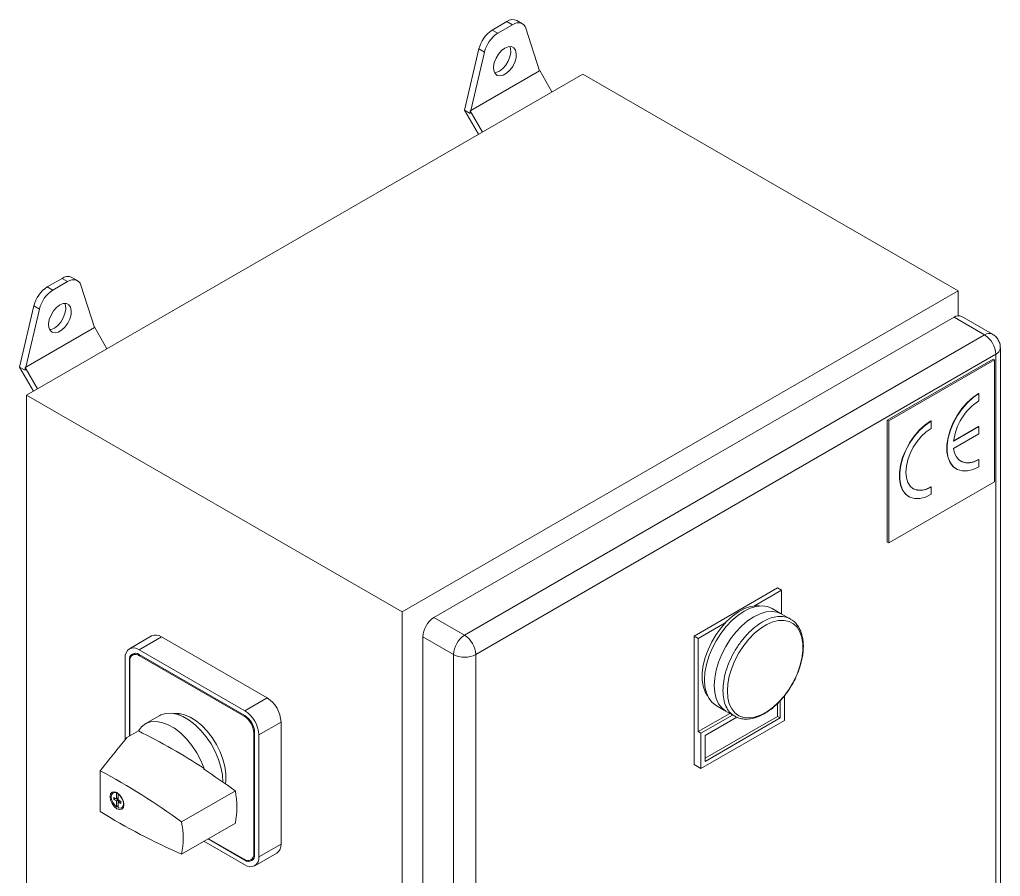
# Model space of a CAD drawing. Extents: x 4137 to 28680, y 2446 to 6814.
# Drawn here: x 11927.5 to 12241.7, y 4087.7 to 4362.2 of the extents above; entities that cross this region are included whole.
import ezdxf

# ---------------------------------------------------------------- set-up
doc = ezdxf.new("R2010")
doc.units = 0
doc.header["$LTSCALE"] = 0.5
doc.layers.get('0').update_dxf_attribs({"linetype": 'CONTINUOUS'})

msp = doc.modelspace()

# ---------------------------------------------------------------- linework, layer by layer
at = {"color": 7, "linetype": 'Continuous', "lineweight": 15}
for p, q in [((12078.9, 4358.84), (12083.64, 4361.57)), ((12078.9, 4358.84), (12083.64, 4361.57)), ((12085.42, 4360.54), (12083.64, 4361.57)), ((12085.42, 4360.54), (12083.64, 4361.57)), ((12088.57, 4360.86), (12086.79, 4361.89)), ((12088.57, 4360.86), (12086.79, 4361.89)), ((12080.68, 4357.81), (12078.9, 4358.84)), ((12080.68, 4357.81), (12078.9, 4358.84)), ((12085.42, 4360.54), (12080.68, 4357.81)), ((12085.42, 4360.54), (12080.68, 4357.81)), ((12094.03, 4345.79), (12089.67, 4359.39)), ((12094.03, 4345.79), (12089.67, 4359.39)), ((12070.05, 4333.16), (12074.65, 4352.77)), ((12070.05, 4333.16), (12074.65, 4352.77)), ((12076.43, 4351.74), (12072.07, 4333.11)), ((12076.43, 4351.74), (12072.07, 4333.11)), ((12074.65, 4352.77), (12076.43, 4351.74)), ((12074.65, 4352.77), (12076.43, 4351.74)), ((12094.03, 4345.79), (12072.07, 4333.11)), ((12094.03, 4345.79), (12072.07, 4333.11)), ((12094.11, 4345.84), (12094.03, 4345.79)), ((12094.11, 4345.84), (12094.03, 4345.79)), ((12098.04, 4339.03), (12094.11, 4345.84)), ((12098.04, 4339.03), (12094.11, 4345.84)), ((12107.92, 4344.73), (11929.73, 4241.86)), ((12107.92, 4344.73), (11929.73, 4241.86)), ((12228.2, 4275.29), (12107.92, 4344.73)), ((12228.2, 4275.29), (12107.92, 4344.73)), ((12070.05, 4333.16), (12071.84, 4332.13)), ((12074.51, 4325.44), (12070.05, 4333.16)), ((12070.05, 4333.16), (12071.84, 4332.13)), ((12074.51, 4325.44), (12070.05, 4333.16)), ((12072.07, 4333.11), (12071.84, 4332.98)), ((12072.07, 4333.11), (12071.84, 4332.98)), ((12071.84, 4332.13), (12071.84, 4332.98)), ((12071.84, 4332.98), (12075.77, 4326.17)), ((12071.84, 4332.13), (12071.84, 4332.98)), ((12071.84, 4332.98), (12075.77, 4326.17)), ((11946.02, 4278.56), (11944.23, 4279.59)), ((11946.02, 4278.56), (11944.23, 4279.59)), ((11936.34, 4276.54), (11941.08, 4279.28)), ((11936.34, 4276.54), (11941.08, 4279.28)), ((11938.13, 4275.52), (11936.34, 4276.54)), ((11938.13, 4275.52), (11936.34, 4276.54)), ((11942.87, 4278.25), (11938.13, 4275.52)), ((11942.87, 4278.25), (11938.13, 4275.52)), ((11942.87, 4278.25), (11941.08, 4279.28)), ((11942.87, 4278.25), (11941.08, 4279.28)), ((11951.48, 4263.5), (11947.12, 4277.1)), ((11951.48, 4263.5), (11947.12, 4277.1)), ((12050.01, 4172.43), (12228.2, 4275.29)), ((12050.01, 4172.43), (12228.2, 4275.29)), ((12228.2, 4267.28), (12228.2, 4275.29)), ((12228.2, 4267.28), (12228.2, 4275.29)), ((11927.5, 4250.86), (11932.09, 4270.48)), ((11927.5, 4250.86), (11932.09, 4270.48)), ((11932.09, 4270.48), (11933.87, 4269.45)), ((11932.09, 4270.48), (11933.87, 4269.45)), ((11933.87, 4269.45), (11929.51, 4250.82)), ((11933.87, 4269.45), (11929.51, 4250.82)), ((12239.18, 4261.4), (12229.38, 4267.06)), ((12239.18, 4261.4), (12229.38, 4267.06)), ((12060.25, 4170.62), (12226.86, 4266.81)), ((12060.25, 4170.62), (12226.86, 4266.81)), ((12226.86, 4266.81), (12236.66, 4261.15)), ((12226.86, 4266.81), (12236.66, 4261.15)), ((11951.48, 4263.5), (11929.51, 4250.82)), ((11951.48, 4263.5), (11929.51, 4250.82)), ((11951.56, 4263.54), (11951.48, 4263.5)), ((11951.56, 4263.54), (11951.48, 4263.5)), ((11955.49, 4256.73), (11951.56, 4263.54)), ((11955.49, 4256.73), (11951.56, 4263.54)), ((12236.66, 4261.15), (12070.05, 4164.97)), ((12236.66, 4261.15), (12070.05, 4164.97)), ((12073.62, 4158.79), (12240.23, 4254.98)), ((12073.62, 4158.79), (12240.23, 4254.98)), ((12240.23, 4254.98), (12240.23, 3959.7)), ((12240.23, 4254.98), (12240.23, 3959.7)), ((12241.7, 3961.76), (12241.7, 4257.03)), ((12241.7, 3961.76), (12241.7, 4257.03)), ((12239.34, 4253.43), (12205.48, 4233.89)), ((12239.34, 4253.43), (12205.48, 4233.89)), ((12239.78, 4253.18), (12205.92, 4233.63)), ((12239.78, 4253.18), (12205.92, 4233.63)), ((12239.34, 4253.43), (12239.78, 4253.18)), ((12239.34, 4253.43), (12239.78, 4253.18)), ((12239.78, 4214.08), (12239.78, 4253.18)), ((12239.78, 4214.08), (12239.78, 4253.18)), ((11927.5, 4250.86), (11929.28, 4249.83)), ((11931.96, 4243.15), (11927.5, 4250.86)), ((11927.5, 4250.86), (11929.28, 4249.83)), ((11931.96, 4243.15), (11927.5, 4250.86)), ((11929.51, 4250.82), (11929.28, 4250.69)), ((11929.51, 4250.82), (11929.28, 4250.69)), ((11929.28, 4249.83), (11929.28, 4250.69)), ((11929.28, 4250.69), (11933.22, 4243.87)), ((11929.28, 4249.83), (11929.28, 4250.69)), ((11929.28, 4250.69), (11933.22, 4243.87)), ((11929.73, 4241.86), (11929.73, 3933.21)), ((11929.73, 4241.86), (12050.01, 4172.43)), ((11929.73, 4241.86), (11929.73, 3933.21)), ((11929.73, 4241.86), (12050.01, 4172.43)), ((12234.79, 4242.37), (12234.7, 4242.42)), ((12234.79, 4242.37), (12234.7, 4242.42)), ((12234.79, 4242.37), (12234.79, 4240.03)), ((12234.79, 4242.37), (12234.79, 4240.03)), ((12205.48, 4233.89), (12205.48, 4194.79)), ((12205.48, 4233.89), (12205.92, 4233.63)), ((12205.48, 4233.89), (12205.48, 4194.79)), ((12205.48, 4233.89), (12205.92, 4233.63)), ((12205.92, 4233.63), (12205.92, 4194.53)), ((12205.92, 4233.63), (12205.92, 4194.53)), ((12219.56, 4233.58), (12219.47, 4233.63)), ((12219.56, 4233.58), (12219.47, 4233.63)), ((12219.56, 4233.58), (12219.56, 4231.23)), ((12219.56, 4233.58), (12219.56, 4231.23)), ((12226.73, 4227.16), (12234.79, 4231.82)), ((12226.73, 4227.16), (12234.79, 4231.82)), ((12226.73, 4224.82), (12234.79, 4229.47)), ((12226.73, 4224.82), (12234.79, 4229.47)), ((12226.74, 4227.27), (12234.7, 4231.87)), ((12226.74, 4227.27), (12234.7, 4231.87)), ((12234.79, 4231.82), (12234.7, 4231.87)), ((12234.79, 4231.82), (12234.7, 4231.87)), ((12234.79, 4231.82), (12234.79, 4229.47)), ((12234.79, 4231.82), (12234.79, 4229.47)), ((12234.79, 4221.26), (12234.7, 4221.31)), ((12234.79, 4221.26), (12234.7, 4221.31)), ((12234.79, 4221.26), (12234.79, 4218.92)), ((12234.79, 4221.26), (12234.79, 4218.92)), ((12227.52, 4218.26), (12227.61, 4218.2)), ((12227.52, 4218.26), (12227.61, 4218.2)), ((12205.92, 4194.53), (12239.78, 4214.08)), ((12205.92, 4194.53), (12239.78, 4214.08)), ((12219.56, 4212.47), (12219.47, 4212.52)), ((12219.56, 4212.47), (12219.47, 4212.52)), ((12219.56, 4212.47), (12219.56, 4210.12)), ((12219.56, 4212.47), (12219.56, 4210.12)), ((12212.29, 4209.46), (12212.37, 4209.41)), ((12212.29, 4209.46), (12212.37, 4209.41)), ((12205.48, 4194.79), (12205.92, 4194.53)), ((12205.48, 4194.79), (12205.92, 4194.53)), ((12170.29, 4180.13), (12143.56, 4164.7)), ((12170.29, 4180.13), (12143.56, 4164.7)), ((12171.62, 4179.36), (12162.98, 4174.37)), ((12171.62, 4179.36), (12162.98, 4174.37)), ((12170.29, 4180.13), (12171.62, 4179.36)), ((12170.29, 4180.13), (12171.62, 4179.36)), ((12171.62, 4171.8), (12171.62, 4179.36)), ((12171.62, 4171.8), (12171.62, 4179.36)), ((12171.31, 4171.97), (12168.56, 4173.55)), ((12171.31, 4171.97), (12168.56, 4173.55)), ((12050.01, 4172.43), (12050.01, 3863.77)), ((12050.01, 4172.43), (12050.01, 3863.77)), ((12070.05, 4164.97), (12060.25, 4170.62)), ((12070.05, 4164.97), (12060.25, 4170.62)), ((12174.49, 4170.15), (12171.69, 4171.76)), ((12174.49, 4170.15), (12171.69, 4171.76)), ((12153.54, 4168.92), (12144.89, 4163.93)), ((12153.54, 4168.92), (12144.89, 4163.93)), ((11969.79, 4164.76), (11962.66, 4160.64)), ((11969.79, 4164.76), (11962.66, 4160.64)), ((11965.81, 4160.33), (11972.94, 4164.44)), ((11965.81, 4160.33), (11972.94, 4164.44)), ((12006.8, 4144.9), (11972.94, 4164.44)), ((12006.8, 4144.9), (11972.94, 4164.44)), ((12056.69, 4164.45), (12066.49, 4158.79)), ((12056.69, 3869.17), (12056.69, 4164.45)), ((12056.69, 4164.45), (12066.49, 4158.79)), ((12056.69, 3869.17), (12056.69, 4164.45)), ((12143.56, 4164.7), (12143.56, 4123.55)), ((12143.56, 4164.7), (12144.89, 4163.93)), ((12143.56, 4164.7), (12143.56, 4123.55)), ((12143.56, 4164.7), (12144.89, 4163.93)), ((12144.89, 4163.93), (12144.89, 4134.1)), ((12144.89, 4163.93), (12144.89, 4134.1)), ((11999.67, 4140.79), (11965.81, 4160.33)), ((11999.67, 4140.79), (11965.81, 4160.33)), ((11961.36, 4157.76), (11961.36, 4131.55)), ((11961.36, 4157.76), (11961.36, 4131.55)), ((11962.69, 4132.66), (11962.69, 4156.99)), ((11962.69, 4132.66), (11962.69, 4156.99)), ((11964.65, 4159.2), (11963.7, 4158.65)), ((11964.65, 4159.2), (11963.7, 4158.65)), ((11965.81, 4158.79), (11999.67, 4139.24)), ((11965.81, 4158.79), (11999.67, 4139.24)), ((11999.4, 4139.09), (11965.9, 4158.43)), ((11999.4, 4139.09), (11965.9, 4158.43)), ((12066.49, 4158.79), (12066.49, 3863.52)), ((12066.49, 4158.79), (12066.49, 3863.52)), ((12073.62, 3863.52), (12073.62, 4158.79)), ((12073.62, 3863.52), (12073.62, 4158.79)), ((11962.78, 4156.63), (11962.78, 4132.71)), ((11962.78, 4156.63), (11962.78, 4132.71)), ((12006.8, 4144.9), (11999.67, 4140.79)), ((12006.8, 4144.9), (11999.67, 4140.79)), ((12172.51, 4137.69), (12172.51, 4145.57)), ((12172.51, 4137.69), (12172.51, 4145.57)), ((12150.63, 4142.48), (12153.37, 4140.9)), ((12150.63, 4142.48), (12153.37, 4140.9)), ((12170.29, 4138.98), (12170.29, 4143.1)), ((12170.29, 4138.98), (12170.29, 4143.1)), ((12171.18, 4138.47), (12171.18, 4144.01)), ((12171.18, 4138.47), (12171.18, 4144.01)), ((11972.4, 4139.25), (11967.77, 4136.57)), ((11972.4, 4139.25), (11967.77, 4136.57)), ((11977.57, 4139.83), (11977.48, 4139.78)), ((11977.57, 4139.83), (11977.48, 4139.78)), ((12155.01, 4139.93), (12144.89, 4134.1)), ((12155.01, 4139.93), (12144.89, 4134.1)), ((12155.9, 4139.42), (12145.79, 4133.58)), ((12155.9, 4139.42), (12145.79, 4133.58)), ((12147.12, 4125.61), (12170.29, 4138.98)), ((12147.12, 4125.61), (12170.29, 4138.98)), ((12157.3, 4138.69), (12147.12, 4132.81)), ((12157.3, 4138.69), (12147.12, 4132.81)), ((12147.12, 4124.58), (12171.18, 4138.47)), ((12147.12, 4124.58), (12171.18, 4138.47)), ((12153.74, 4140.67), (12156.54, 4139.05)), ((12153.74, 4140.67), (12156.54, 4139.05)), ((12171.18, 4138.47), (12170.29, 4138.98)), ((12171.18, 4138.47), (12170.29, 4138.98)), ((12004.12, 4133.07), (12011.25, 4137.18)), ((12004.12, 4133.07), (12011.25, 4137.18)), ((12011.25, 4098.09), (12011.25, 4137.18)), ((12011.25, 4098.09), (12011.25, 4137.18)), ((12145.79, 4122.26), (12172.51, 4137.69)), ((12145.79, 4122.26), (12172.51, 4137.69)), ((11965.56, 4134.31), (11961.87, 4132.18)), ((11965.56, 4134.31), (11961.87, 4132.18)), ((12002.52, 4095), (12002.52, 4133.69)), ((12002.52, 4095), (12002.52, 4133.69)), ((12002.79, 4133.84), (12002.79, 4094.74)), ((12002.79, 4133.84), (12002.79, 4094.74)), ((12004.12, 4093.97), (12004.12, 4133.07)), ((12004.12, 4093.97), (12004.12, 4133.07)), ((12145.79, 4133.58), (12144.89, 4134.1)), ((12145.79, 4133.58), (12144.89, 4134.1)), ((12145.79, 4133.58), (12145.79, 4122.26)), ((12145.79, 4133.58), (12145.79, 4122.26)), ((12147.12, 4132.81), (12147.12, 4124.58)), ((12147.12, 4132.81), (12147.12, 4124.58)), ((12143.56, 4123.55), (12145.79, 4122.26)), ((12143.56, 4123.55), (12145.79, 4122.26)), ((11953.34, 4121.57), (11953.34, 4108.56)), ((11953.34, 4121.57), (11953.34, 4108.56)), ((11986.4, 4122.14), (11986.67, 4122.29)), ((11986.4, 4122.14), (11986.67, 4122.29)), ((11958.07, 4114.81), (11957.43, 4114.44)), ((11958.07, 4114.81), (11957.43, 4114.44)), ((11958.53, 4112.53), (11957.69, 4113.01)), ((11957.69, 4113.01), (11957.69, 4112.37)), ((11958.53, 4112.53), (11957.69, 4113.01)), ((11957.69, 4113.01), (11957.69, 4112.37)), ((11958.7, 4114.54), (11958.53, 4114.44)), ((11958.7, 4114.54), (11958.53, 4114.44)), ((11958.53, 4114.44), (11958.53, 4112.53)), ((11958.53, 4114.44), (11958.53, 4112.53)), ((11959.07, 4112.85), (11959.07, 4114.29)), ((11959.07, 4112.85), (11959.07, 4114.29)), ((11959.09, 4114.12), (11959.2, 4114.18)), ((11959.09, 4114.12), (11959.2, 4114.18)), ((11959.09, 4112.21), (11959.09, 4114.12)), ((11959.09, 4112.21), (11959.09, 4114.12)), ((11979.41, 4105.15), (11996.61, 4115.08)), ((11979.41, 4105.15), (11996.61, 4115.08)), ((11958.24, 4112.69), (11957.69, 4112.37)), ((11958.24, 4112.69), (11957.69, 4112.37)), ((11957.69, 4112.37), (11958.53, 4111.89)), ((11957.69, 4112.37), (11958.53, 4111.89)), ((11958.24, 4112.69), (11958.24, 4112.7)), ((11958.24, 4112.69), (11958.24, 4112.7)), ((11959.07, 4112.2), (11958.24, 4112.69)), ((11959.07, 4112.2), (11958.24, 4112.69)), ((11959.07, 4112.85), (11958.53, 4112.53)), ((11959.07, 4112.85), (11958.53, 4112.53)), ((11959.07, 4112.2), (11958.53, 4111.89)), ((11959.07, 4112.2), (11958.53, 4111.89)), ((11958.53, 4111.89), (11958.53, 4109.98)), ((11958.53, 4111.89), (11958.53, 4109.98)), ((11958.53, 4109.98), (11959.07, 4110.3)), ((11958.53, 4109.98), (11959.07, 4110.3)), ((11959.07, 4110.3), (11959.07, 4112.2)), ((11959.07, 4110.3), (11959.07, 4112.2)), ((11959.92, 4111.73), (11959.09, 4112.21)), ((11959.92, 4111.73), (11959.09, 4112.21)), ((11959.63, 4111.88), (11959.09, 4111.57)), ((11959.63, 4111.88), (11959.09, 4111.57)), ((11959.09, 4109.66), (11959.09, 4111.57)), ((11959.09, 4111.57), (11959.92, 4111.08)), ((11959.09, 4109.66), (11959.09, 4111.57)), ((11959.09, 4111.57), (11959.92, 4111.08)), ((11959.92, 4111.71), (11959.63, 4111.88)), ((11959.92, 4111.71), (11959.63, 4111.88)), ((11959.92, 4111.08), (11959.92, 4111.73)), ((11959.92, 4111.08), (11959.92, 4111.73)), ((11960.18, 4109.66), (11960.83, 4110.03)), ((11960.18, 4109.66), (11960.83, 4110.03)), ((11979.41, 4094.87), (11996.61, 4104.8)), ((11979.41, 4094.87), (11996.61, 4104.8)), ((11986.53, 4098.98), (11999.67, 4091.4)), ((11986.53, 4098.98), (11999.67, 4091.4)), ((11999.67, 4092.94), (11987.87, 4099.76)), ((11999.67, 4092.94), (11987.87, 4099.76)), ((11987.96, 4099.81), (11999.4, 4093.2)), ((11987.96, 4099.81), (11999.4, 4093.2)), ((12011.25, 4098.09), (12004.12, 4093.97)), ((12011.25, 4098.09), (12004.12, 4093.97)), ((12002.82, 4091.09), (12009.95, 4095.2)), ((12002.82, 4091.09), (12009.95, 4095.2)), ((12001.61, 4092.98), (12002.56, 4093.54)), ((12001.61, 4092.98), (12002.56, 4093.54))]:
    msp.add_line(p, q, dxfattribs=at)
at = {"color": 8, "linetype": 'Continuous', "lineweight": 15}
for p, q in [((11962.81, 4157.05), (11962.69, 4156.99)), ((11962.81, 4157.05), (11962.69, 4156.99)), ((11965.9, 4158.43), (11966.17, 4158.58)), ((11965.9, 4158.43), (11966.17, 4158.58)), ((11999.67, 4139.24), (11999.4, 4139.09)), ((11999.67, 4139.24), (11999.4, 4139.09)), ((12002.52, 4133.69), (12002.79, 4133.84)), ((12002.52, 4133.69), (12002.79, 4133.84)), ((12002.79, 4095.16), (12002.52, 4095)), ((12002.79, 4095.16), (12002.52, 4095)), ((11999.67, 4092.94), (11999.78, 4093.01)), ((11999.67, 4092.94), (11999.78, 4093.01))]:
    msp.add_line(p, q, dxfattribs=at)
at = {"color": 7, "linetype": 'Continuous', "lineweight": 15, "flags": 128}
for points in [[(12089.67, 4359.39), (12089.41, 4359.99), (12089.04, 4360.48), (12088.59, 4360.84), (12088.06, 4361.07), (12087.46, 4361.15), (12086.81, 4361.09), (12086.12, 4360.89), (12085.42, 4360.54)], [(12089.67, 4359.39), (12089.41, 4359.99), (12089.04, 4360.48), (12088.59, 4360.84), (12088.06, 4361.07), (12087.46, 4361.15), (12086.81, 4361.09), (12086.12, 4360.89), (12085.42, 4360.54)], [(12082.97, 4353.06), (12084.05, 4353.5), (12085.03, 4353.52), (12085.83, 4353.12), (12086.37, 4352.35), (12086.62, 4351.26), (12086.53, 4349.96), (12086.14, 4348.56), (12085.46, 4347.19), (12084.56, 4345.96), (12083.52, 4344.99), (12082.43, 4344.36), (12081.39, 4344.13), (12080.49, 4344.32), (12079.81, 4344.91), (12079.41, 4345.85), (12079.33, 4347.06), (12079.57, 4348.42), (12080.12, 4349.83), (12080.92, 4351.14), (12081.9, 4352.25), (12082.97, 4353.06)], [(12082.97, 4353.06), (12084.05, 4353.5), (12085.03, 4353.52), (12085.83, 4353.12), (12086.37, 4352.35), (12086.62, 4351.26), (12086.53, 4349.96), (12086.14, 4348.56), (12085.46, 4347.19), (12084.56, 4345.96), (12083.52, 4344.99), (12082.43, 4344.36), (12081.39, 4344.13), (12080.49, 4344.32), (12079.81, 4344.91), (12079.41, 4345.85), (12079.33, 4347.06), (12079.57, 4348.42), (12080.12, 4349.83), (12080.92, 4351.14), (12081.9, 4352.25), (12082.97, 4353.06)], [(12081.19, 4345.66), (12082.27, 4346.46), (12083.25, 4347.58), (12084.05, 4348.89), (12084.59, 4350.3), (12084.83, 4351.66), (12084.75, 4352.87), (12084.51, 4353.56)], [(12081.19, 4345.66), (12082.27, 4346.46), (12083.25, 4347.58), (12084.05, 4348.89), (12084.59, 4350.3), (12084.83, 4351.66), (12084.75, 4352.87), (12084.51, 4353.56)], [(12079.66, 4345.16), (12080.11, 4345.22), (12081.19, 4345.66)], [(12079.66, 4345.16), (12080.11, 4345.22), (12081.19, 4345.66)], [(11947.12, 4277.1), (11946.85, 4277.7), (11946.49, 4278.19), (11946.04, 4278.55), (11945.5, 4278.77), (11944.9, 4278.86), (11944.25, 4278.8), (11943.57, 4278.59), (11942.87, 4278.25)], [(11947.12, 4277.1), (11946.85, 4277.7), (11946.49, 4278.19), (11946.04, 4278.55), (11945.5, 4278.77), (11944.9, 4278.86), (11944.25, 4278.8), (11943.57, 4278.59), (11942.87, 4278.25)], [(11940.42, 4270.77), (11941.5, 4271.2), (11942.48, 4271.22), (11943.28, 4270.83), (11943.82, 4270.05), (11944.06, 4268.97), (11943.98, 4267.67), (11943.58, 4266.27), (11942.9, 4264.89), (11942.01, 4263.67), (11940.96, 4262.69), (11939.88, 4262.07), (11938.84, 4261.84), (11937.94, 4262.02), (11937.26, 4262.62), (11936.86, 4263.56), (11936.78, 4264.76), (11937.02, 4266.13), (11937.56, 4267.53), (11938.36, 4268.85), (11939.34, 4269.96), (11940.42, 4270.77)], [(11940.42, 4270.77), (11941.5, 4271.2), (11942.48, 4271.22), (11943.28, 4270.83), (11943.82, 4270.05), (11944.06, 4268.97), (11943.98, 4267.67), (11943.58, 4266.27), (11942.9, 4264.89), (11942.01, 4263.67), (11940.96, 4262.69), (11939.88, 4262.07), (11938.84, 4261.84), (11937.94, 4262.02), (11937.26, 4262.62), (11936.86, 4263.56), (11936.78, 4264.76), (11937.02, 4266.13), (11937.56, 4267.53), (11938.36, 4268.85), (11939.34, 4269.96), (11940.42, 4270.77)], [(11938.64, 4263.36), (11939.71, 4264.17), (11940.7, 4265.28), (11941.49, 4266.6), (11942.04, 4268), (11942.28, 4269.37), (11942.2, 4270.57), (11941.95, 4271.26)], [(11938.64, 4263.36), (11939.71, 4264.17), (11940.7, 4265.28), (11941.49, 4266.6), (11942.04, 4268), (11942.28, 4269.37), (11942.2, 4270.57), (11941.95, 4271.26)], [(11937.1, 4262.87), (11937.56, 4262.93), (11938.64, 4263.36)], [(11937.1, 4262.87), (11937.56, 4262.93), (11938.64, 4263.36)], [(12234.7, 4242.42), (12232.84, 4241.15), (12231.03, 4239.51), (12229.36, 4237.58), (12227.86, 4235.41), (12226.6, 4233.08), (12225.61, 4230.67), (12224.93, 4228.27), (12224.59, 4225.94), (12224.59, 4223.77), (12224.93, 4221.85), (12225.61, 4220.22), (12226.6, 4218.95), (12227.52, 4218.26)], [(12234.7, 4242.42), (12232.84, 4241.15), (12231.03, 4239.51), (12229.36, 4237.58), (12227.86, 4235.41), (12226.6, 4233.08), (12225.61, 4230.67), (12224.93, 4228.27), (12224.59, 4225.94), (12224.59, 4223.77), (12224.93, 4221.85), (12225.61, 4220.22), (12226.6, 4218.95), (12227.52, 4218.26)], [(12234.79, 4242.37), (12232.93, 4241.1), (12231.12, 4239.46), (12229.44, 4237.53), (12227.95, 4235.36), (12226.69, 4233.03), (12225.7, 4230.62), (12225.02, 4228.21), (12224.68, 4225.89), (12224.68, 4223.72), (12225.02, 4221.79), (12225.7, 4220.17), (12226.69, 4218.9), (12227.95, 4218.03), (12229.44, 4217.59), (12231.12, 4217.59), (12232.93, 4218.04), (12234.79, 4218.92)], [(12234.79, 4242.37), (12232.93, 4241.1), (12231.12, 4239.46), (12229.44, 4237.53), (12227.95, 4235.36), (12226.69, 4233.03), (12225.7, 4230.62), (12225.02, 4228.21), (12224.68, 4225.89), (12224.68, 4223.72), (12225.02, 4221.79), (12225.7, 4220.17), (12226.69, 4218.9), (12227.95, 4218.03), (12229.44, 4217.59), (12231.12, 4217.59), (12232.93, 4218.04), (12234.79, 4218.92)], [(12219.47, 4233.63), (12217.6, 4232.35), (12215.8, 4230.72), (12214.12, 4228.79), (12212.62, 4226.62), (12211.36, 4224.29), (12210.38, 4221.88), (12209.7, 4219.47), (12209.35, 4217.14), (12209.35, 4214.98), (12209.7, 4213.05), (12210.38, 4211.42), (12211.36, 4210.15), (12212.29, 4209.46)], [(12219.47, 4233.63), (12217.6, 4232.35), (12215.8, 4230.72), (12214.12, 4228.79), (12212.62, 4226.62), (12211.36, 4224.29), (12210.38, 4221.88), (12209.7, 4219.47), (12209.35, 4217.14), (12209.35, 4214.98), (12209.7, 4213.05), (12210.38, 4211.42), (12211.36, 4210.15), (12212.29, 4209.46)], [(12219.56, 4233.58), (12217.69, 4232.3), (12215.89, 4230.67), (12214.21, 4228.73), (12212.71, 4226.57), (12211.45, 4224.24), (12210.46, 4221.83), (12209.79, 4219.42), (12209.44, 4217.09), (12209.44, 4214.93), (12209.79, 4213), (12210.46, 4211.37), (12211.45, 4210.1), (12212.71, 4209.23), (12214.21, 4208.79), (12215.89, 4208.79), (12217.69, 4209.24), (12219.56, 4210.12)], [(12219.56, 4233.58), (12217.69, 4232.3), (12215.89, 4230.67), (12214.21, 4228.73), (12212.71, 4226.57), (12211.45, 4224.24), (12210.46, 4221.83), (12209.79, 4219.42), (12209.44, 4217.09), (12209.44, 4214.93), (12209.79, 4213), (12210.46, 4211.37), (12211.45, 4210.1), (12212.71, 4209.23), (12214.21, 4208.79), (12215.89, 4208.79), (12217.69, 4209.24), (12219.56, 4210.12)], [(12219.56, 4231.23), (12217.97, 4230.14), (12216.45, 4228.72), (12215.04, 4227.04), (12213.81, 4225.17), (12212.8, 4223.16), (12212.05, 4221.11), (12211.59, 4219.08), (12211.43, 4217.16), (12211.59, 4215.42), (12212.05, 4213.92), (12212.8, 4212.74), (12213.81, 4211.9), (12215.04, 4211.44), (12216.45, 4211.38), (12217.97, 4211.73), (12219.56, 4212.47)], [(12219.56, 4231.23), (12217.97, 4230.14), (12216.45, 4228.72), (12215.04, 4227.04), (12213.81, 4225.17), (12212.8, 4223.16), (12212.05, 4221.11), (12211.59, 4219.08), (12211.43, 4217.16), (12211.59, 4215.42), (12212.05, 4213.92), (12212.8, 4212.74), (12213.81, 4211.9), (12215.04, 4211.44), (12216.45, 4211.38), (12217.97, 4211.73), (12219.56, 4212.47)], [(12226.73, 4224.82), (12227.04, 4223.34), (12227.61, 4222.11), (12228.41, 4221.15), (12229.42, 4220.5), (12230.6, 4220.19), (12231.92, 4220.21), (12233.33, 4220.57), (12234.79, 4221.26)], [(12226.73, 4224.82), (12227.04, 4223.34), (12227.61, 4222.11), (12228.41, 4221.15), (12229.42, 4220.5), (12230.6, 4220.19), (12231.92, 4220.21), (12233.33, 4220.57), (12234.79, 4221.26)], [(12164.49, 4174.35), (12163.44, 4174.4), (12161.62, 4174.14), (12159.72, 4173.49), (12157.77, 4172.46), (12155.84, 4171.07), (12153.97, 4169.37), (12152.21, 4167.39), (12150.61, 4165.19), (12149.21, 4162.82), (12148.04, 4160.35), (12147.13, 4157.84), (12146.52, 4155.35), (12146.2, 4152.95), (12146.2, 4150.7), (12146.52, 4148.67), (12147.13, 4146.89), (12147.91, 4145.59)], [(12164.49, 4174.35), (12163.44, 4174.4), (12161.62, 4174.14), (12159.72, 4173.49), (12157.77, 4172.46), (12155.84, 4171.07), (12153.97, 4169.37), (12152.21, 4167.39), (12150.61, 4165.19), (12149.21, 4162.82), (12148.04, 4160.35), (12147.13, 4157.84), (12146.52, 4155.35), (12146.2, 4152.95), (12146.2, 4150.7), (12146.52, 4148.67), (12147.13, 4146.89), (12147.91, 4145.59)], [(12168.56, 4173.55), (12167.05, 4174.17), (12165.35, 4174.39), (12163.51, 4174.21), (12161.58, 4173.63), (12159.59, 4172.66), (12157.61, 4171.34), (12155.68, 4169.68), (12153.84, 4167.74), (12152.14, 4165.56), (12150.63, 4163.2), (12149.33, 4160.7), (12148.29, 4158.14), (12147.53, 4155.58), (12147.07, 4153.07), (12146.91, 4150.69), (12147.07, 4148.49), (12147.53, 4146.52), (12148.29, 4144.84), (12149.33, 4143.48), (12150.63, 4142.48), (12150.63, 4142.48)], [(12168.56, 4173.55), (12167.05, 4174.17), (12165.35, 4174.39), (12163.51, 4174.21), (12161.58, 4173.63), (12159.59, 4172.66), (12157.61, 4171.34), (12155.68, 4169.68), (12153.84, 4167.74), (12152.14, 4165.56), (12150.63, 4163.2), (12149.33, 4160.7), (12148.29, 4158.14), (12147.53, 4155.58), (12147.07, 4153.07), (12146.91, 4150.69), (12147.07, 4148.49), (12147.53, 4146.52), (12148.29, 4144.84), (12149.33, 4143.48), (12150.63, 4142.48), (12150.63, 4142.48)], [(12171.69, 4171.76), (12170.18, 4172.38), (12168.48, 4172.61), (12166.64, 4172.42), (12164.7, 4171.84), (12162.71, 4170.88), (12160.73, 4169.55), (12158.79, 4167.89), (12156.95, 4165.95), (12155.25, 4163.77), (12153.74, 4161.4), (12152.44, 4158.9), (12151.4, 4156.34), (12150.64, 4153.77), (12150.17, 4151.27), (12150.02, 4148.89), (12150.17, 4146.68), (12150.64, 4144.71), (12151.4, 4143.03), (12152.44, 4141.67), (12153.74, 4140.67), (12153.74, 4140.67)], [(12171.69, 4171.76), (12170.18, 4172.38), (12168.48, 4172.61), (12166.64, 4172.42), (12164.7, 4171.84), (12162.71, 4170.88), (12160.73, 4169.55), (12158.79, 4167.89), (12156.95, 4165.95), (12155.25, 4163.77), (12153.74, 4161.4), (12152.44, 4158.9), (12151.4, 4156.34), (12150.64, 4153.77), (12150.17, 4151.27), (12150.02, 4148.89), (12150.17, 4146.68), (12150.64, 4144.71), (12151.4, 4143.03), (12152.44, 4141.67), (12153.74, 4140.67), (12153.74, 4140.67)], [(12154.23, 4147.12), (12154.39, 4144.97), (12154.85, 4143.05), (12155.62, 4141.42), (12156.66, 4140.12), (12157.95, 4139.18), (12159.46, 4138.63), (12161.15, 4138.47), (12162.98, 4138.73), (12164.89, 4139.38), (12166.84, 4140.42), (12168.77, 4141.8), (12170.65, 4143.51), (12172.41, 4145.5), (12174.01, 4147.7), (12175.42, 4150.07), (12176.59, 4152.55), (12177.5, 4155.07), (12178.11, 4157.56), (12178.43, 4159.96), (12178.43, 4162.22), (12178.11, 4164.26), (12177.5, 4166.04), (12176.59, 4167.51), (12175.42, 4168.63), (12174.01, 4169.38), (12172.41, 4169.73), (12170.65, 4169.68), (12168.77, 4169.23), (12166.84, 4168.38), (12164.89, 4167.17), (12162.98, 4165.61), (12161.15, 4163.76), (12159.46, 4161.66), (12157.95, 4159.36), (12156.66, 4156.93), (12155.62, 4154.43), (12154.85, 4151.91), (12154.39, 4149.46), (12154.23, 4147.12)], [(12154.23, 4147.12), (12154.39, 4144.97), (12154.85, 4143.05), (12155.62, 4141.42), (12156.66, 4140.12), (12157.95, 4139.18), (12159.46, 4138.63), (12161.15, 4138.47), (12162.98, 4138.73), (12164.89, 4139.38), (12166.84, 4140.42), (12168.77, 4141.8), (12170.65, 4143.51), (12172.41, 4145.5), (12174.01, 4147.7), (12175.42, 4150.07), (12176.59, 4152.55), (12177.5, 4155.07), (12178.11, 4157.56), (12178.43, 4159.96), (12178.43, 4162.22), (12178.11, 4164.26), (12177.5, 4166.04), (12176.59, 4167.51), (12175.42, 4168.63), (12174.01, 4169.38), (12172.41, 4169.73), (12170.65, 4169.68), (12168.77, 4169.23), (12166.84, 4168.38), (12164.89, 4167.17), (12162.98, 4165.61), (12161.15, 4163.76), (12159.46, 4161.66), (12157.95, 4159.36), (12156.66, 4156.93), (12155.62, 4154.43), (12154.85, 4151.91), (12154.39, 4149.46), (12154.23, 4147.12)], [(11992.63, 4117.93), (11992.47, 4120.24), (11991.99, 4122.7), (11991.21, 4125.22), (11990.14, 4127.73), (11988.82, 4130.15), (11987.27, 4132.43), (11985.56, 4134.5), (11983.71, 4136.3), (11981.78, 4137.79), (11979.83, 4138.92), (11977.9, 4139.67), (11976.05, 4140.01), (11974.33, 4139.94), (11972.78, 4139.45), (11972.4, 4139.25)], [(11992.63, 4117.93), (11992.47, 4120.24), (11991.99, 4122.7), (11991.21, 4125.22), (11990.14, 4127.73), (11988.82, 4130.15), (11987.27, 4132.43), (11985.56, 4134.5), (11983.71, 4136.3), (11981.78, 4137.79), (11979.83, 4138.92), (11977.9, 4139.67), (11976.05, 4140.01), (11974.33, 4139.94), (11972.78, 4139.45), (11972.4, 4139.25)], [(11993.43, 4117.36), (11993.56, 4118.44), (11993.56, 4120.59), (11993.25, 4122.88), (11992.63, 4125.26), (11991.72, 4127.66), (11990.56, 4130), (11989.16, 4132.22), (11987.58, 4134.26), (11985.86, 4136.05), (11984.04, 4137.55), (11982.19, 4138.71), (11980.34, 4139.5), (11978.57, 4139.9), (11976.93, 4139.9)], [(11993.43, 4117.36), (11993.56, 4118.44), (11993.56, 4120.59), (11993.25, 4122.88), (11992.63, 4125.26), (11991.72, 4127.66), (11990.56, 4130), (11989.16, 4132.22), (11987.58, 4134.26), (11985.86, 4136.05), (11984.04, 4137.55), (11982.19, 4138.71), (11980.34, 4139.5), (11978.57, 4139.9), (11976.93, 4139.9)], [(11977.38, 4139.8), (11977.61, 4139.84), (11979.02, 4139.84)], [(11977.38, 4139.8), (11977.61, 4139.84), (11979.02, 4139.84)], [(11965.56, 4134.31), (11966.6, 4135.68), (11967.92, 4136.66), (11969.47, 4137.22), (11971.21, 4137.35), (11973.1, 4137.04), (11975.07, 4136.31), (11977.07, 4135.17), (11979.04, 4133.66), (11980.93, 4131.81), (11982.69, 4129.69), (11984.26, 4127.35), (11985.6, 4124.86), (11986.67, 4122.29)], [(11965.56, 4134.31), (11966.6, 4135.68), (11967.92, 4136.66), (11969.47, 4137.22), (11971.21, 4137.35), (11973.1, 4137.04), (11975.07, 4136.31), (11977.07, 4135.17), (11979.04, 4133.66), (11980.93, 4131.81), (11982.69, 4129.69), (11984.26, 4127.35), (11985.6, 4124.86), (11986.67, 4122.29)], [(11956.46, 4113.26), (11956.63, 4114.15), (11957.11, 4114.71), (11957.83, 4114.85), (11958.68, 4114.55), (11959.54, 4113.86), (11960.26, 4112.89), (11960.74, 4111.77), (11960.91, 4110.69), (11960.74, 4109.81), (11960.26, 4109.25), (11959.54, 4109.11), (11958.68, 4109.41), (11957.83, 4110.09), (11957.11, 4111.07), (11956.63, 4112.18), (11956.46, 4113.26)], [(11956.46, 4113.26), (11956.63, 4114.15), (11957.11, 4114.71), (11957.83, 4114.85), (11958.68, 4114.55), (11959.54, 4113.86), (11960.26, 4112.89), (11960.74, 4111.77), (11960.91, 4110.69), (11960.74, 4109.81), (11960.26, 4109.25), (11959.54, 4109.11), (11958.68, 4109.41), (11957.83, 4110.09), (11957.11, 4111.07), (11956.63, 4112.18), (11956.46, 4113.26)], [(11958.53, 4109.98), (11957.87, 4110.61), (11957.33, 4111.43), (11956.98, 4112.32), (11956.86, 4113.17), (11956.98, 4113.89), (11957.33, 4114.37), (11957.87, 4114.56), (11958.53, 4114.44)], [(11958.53, 4109.98), (11957.87, 4110.61), (11957.33, 4111.43), (11956.98, 4112.32), (11956.86, 4113.17), (11956.98, 4113.89), (11957.33, 4114.37), (11957.87, 4114.56), (11958.53, 4114.44)], [(11959.09, 4114.12), (11959.74, 4113.48), (11960.28, 4112.67), (11960.63, 4111.78), (11960.76, 4110.92), (11960.63, 4110.21), (11960.28, 4109.72), (11959.74, 4109.53), (11959.09, 4109.66)], [(11959.09, 4114.12), (11959.74, 4113.48), (11960.28, 4112.67), (11960.63, 4111.78), (11960.76, 4110.92), (11960.63, 4110.21), (11960.28, 4109.72), (11959.74, 4109.53), (11959.09, 4109.66)]]:
    msp.add_lwpolyline(points, dxfattribs=at)
at = {"color": 7, "linetype": 'Continuous', "lineweight": 15}
for centre, radius, start, end in [((12085.48, 4359.04), 3.14, 65.3422, 125.9691), ((12085.48, 4359.04), 3.14, 65.3422, 125.9691), ((12084.26, 4350.55), 9.87, 122.922, 167.0068), ((12084.26, 4350.55), 9.87, 122.922, 167.0068), ((12086.04, 4349.53), 9.87, 122.922, 167.0068), ((12086.04, 4349.53), 9.87, 122.922, 167.0068), ((11942.93, 4276.74), 3.14, 65.3418, 125.9693), ((11942.93, 4276.74), 3.14, 65.3418, 125.9693), ((11941.71, 4268.26), 9.87, 122.9221, 167.0067), ((11941.71, 4268.26), 9.87, 122.9221, 167.0067), ((11943.49, 4267.23), 9.87, 122.9221, 167.0067), ((11943.49, 4267.23), 9.87, 122.9221, 167.0067), ((12228.34, 4264.75), 2.54, 65.6929, 125.6172), ((12228.34, 4264.75), 2.54, 65.6929, 125.6172), ((12232.49, 4254.62), 7.75, 2.6056, 57.3943), ((12232.49, 4254.62), 7.75, 2.6056, 57.3943), ((12244.51, 4224.98), 17.92, 122.8576, 172.9928), ((12244.51, 4224.98), 17.92, 122.8576, 172.9928), ((12231.34, 4225.97), 5.74, 245.4686, 305.8422), ((12231.34, 4225.97), 5.74, 245.4686, 305.8422), ((12216.1, 4217.22), 5.78, 245.6933, 305.6175), ((12216.1, 4217.22), 5.78, 245.6933, 305.6175), ((12064.43, 4164.1), 7.75, 122.6056, 177.3945), ((12064.43, 4164.1), 7.75, 122.6056, 177.3945), ((11971.09, 4161.87), 3.17, 54.3823, 114.307), ((11971.09, 4161.87), 3.17, 54.3823, 114.307), ((12074.23, 4158.44), 7.75, 122.6056, 177.3945), ((12074.23, 4158.44), 7.75, 122.6056, 177.3945), ((12065.88, 4158.44), 7.75, 2.6056, 57.3943), ((12065.88, 4158.44), 7.75, 2.6056, 57.3943), ((11964.07, 4158.2), 2.75, 50.7968, 189.2138), ((11964.07, 4158.2), 2.75, 50.7968, 189.2138), ((11964.6, 4157.29), 1.93, 50.7966, 189.2141), ((11964.6, 4157.29), 1.93, 50.7966, 189.2141), ((11964.68, 4156.93), 1.93, 50.7966, 189.2141), ((11964.68, 4156.93), 1.93, 50.7966, 189.2141), ((12070.05, 4165.67), 7.75, 242.6096, 297.3904), ((12070.05, 4165.67), 7.75, 242.6096, 297.3904), ((12001.58, 4136.74), 9.68, 2.6056, 57.3945), ((12001.58, 4136.74), 9.68, 2.6056, 57.3945), ((11995.75, 4133.38), 6.78, 2.6054, 57.3946), ((11995.75, 4133.38), 6.78, 2.6054, 57.3946), ((11994.45, 4132.63), 9.68, 2.6056, 57.3945), ((11994.45, 4132.63), 9.68, 2.6056, 57.3945), ((11996.02, 4133.53), 6.78, 2.6054, 57.3946), ((11996.02, 4133.53), 6.78, 2.6054, 57.3946), ((11878.86, 3957.53), 196.89, 56.8026, 63.876), ((11878.86, 3957.53), 196.89, 56.8026, 63.876), ((11853.5, 3934.06), 212.43, 53.6501, 61.9671), ((11853.5, 3934.06), 212.43, 53.6501, 61.9671), ((11861.41, 3930.41), 228.87, 53.7925, 56.9), ((11861.41, 3930.41), 228.87, 53.7925, 56.9), ((11968.73, 4109.94), 28.35, 349.5545, 10.4455), ((11968.73, 4109.94), 28.35, 349.5545, 10.4455), ((12052.36, 4265.48), 185.55, 237.7468, 246.8496), ((12052.36, 4265.48), 185.55, 237.7468, 246.8496), ((11951.53, 4100.01), 28.35, 349.5545, 10.4455), ((11951.53, 4100.01), 28.35, 349.5545, 10.4455), ((12008.18, 4097.74), 3.09, 304.851, 6.4612), ((12008.18, 4097.74), 3.09, 304.851, 6.4612), ((12000.62, 4094.69), 1.93, 230.7966, 9.2141), ((12000.62, 4094.69), 1.93, 230.7966, 9.2141), ((12000.89, 4094.44), 1.93, 230.7966, 9.2141), ((12000.89, 4094.44), 1.93, 230.7966, 9.2141), ((12001.41, 4093.53), 2.75, 230.7965, 9.2142), ((12001.41, 4093.53), 2.75, 230.7965, 9.2142)]:
    msp.add_arc(centre, radius, start, end, dxfattribs=at)
at = {"color": 8, "linetype": 'Continuous', "lineweight": 15}
for centre, start, end in [((12238.13, 4259.15), 64.907, 126.3293), ((12238.13, 4259.15), 64.907, 126.3293), ((12239.23, 4257.25), 293.6721, 355.1574), ((12239.23, 4257.25), 293.6721, 355.1574)]:
    msp.add_arc(centre, 2.48, start, end, dxfattribs=at)
at = {"color": 7, "linetype": 'Continuous', "lineweight": 15}
msp.add_ellipse((11943.07, 3936.1), major_axis=(227.8, 352.76), ratio=0.237277, start_param=1.141161, end_param=1.176359, dxfattribs=at)
msp.add_ellipse((11943.07, 3936.1), major_axis=(227.8, 352.76), ratio=0.237277, start_param=1.141161, end_param=1.176359, dxfattribs=at)
for points, knots in [([(12241.66, 4257.04), (12241.67, 4257.18), (12241.72, 4257.79), (12241.41, 4258.89), (12240.72, 4260.13), (12239.91, 4260.96), (12239.35, 4261.28), (12239.17, 4261.37)], [0, 0, 0, 0, 0.080143, 0.351886, 0.63319, 0.884648, 1, 1, 1, 1]), ([(12241.66, 4257.04), (12241.67, 4257.18), (12241.72, 4257.79), (12241.41, 4258.89), (12240.72, 4260.13), (12239.91, 4260.96), (12239.35, 4261.28), (12239.17, 4261.37)], [0, 0, 0, 0, 0.080143, 0.351886, 0.63319, 0.884648, 1, 1, 1, 1]), ([(12177.31, 4154.33), (12177.48, 4154.86), (12177.85, 4155.99), (12178.24, 4157.73), (12178.51, 4159.55), (12178.61, 4161.34), (12178.53, 4163.08), (12178.25, 4164.73), (12177.77, 4166.26), (12177.08, 4167.66), (12176.15, 4168.87), (12175.31, 4169.68), (12174.73, 4169.98), (12174.59, 4170.04)], [0, 0, 0, 0, 0.079256, 0.170298, 0.264321, 0.360476, 0.458182, 0.557169, 0.657331, 0.758873, 0.862402, 0.969312, 1, 1, 1, 1]), ([(12177.31, 4154.33), (12177.48, 4154.86), (12177.85, 4155.99), (12178.24, 4157.73), (12178.51, 4159.55), (12178.61, 4161.34), (12178.53, 4163.08), (12178.25, 4164.73), (12177.77, 4166.26), (12177.08, 4167.66), (12176.15, 4168.87), (12175.31, 4169.68), (12174.73, 4169.98), (12174.59, 4170.04)], [0, 0, 0, 0, 0.079256, 0.170298, 0.264321, 0.360476, 0.458182, 0.557169, 0.657331, 0.758873, 0.862402, 0.969312, 1, 1, 1, 1]), ([(12174.95, 4149.15), (12175.39, 4149.94), (12176, 4151.06), (12176.74, 4152.77), (12177.12, 4153.7), (12177.3, 4154.29), (12177.31, 4154.33)], [0, 0, 0, 0, 0.47089, 0.661427, 0.975733, 1, 1, 1, 1]), ([(12174.95, 4149.15), (12175.39, 4149.94), (12176, 4151.06), (12176.74, 4152.77), (12177.12, 4153.7), (12177.3, 4154.29), (12177.31, 4154.33)], [0, 0, 0, 0, 0.47089, 0.661427, 0.975733, 1, 1, 1, 1]), ([(12172.63, 4145.72), (12172.76, 4145.88), (12173.22, 4146.46), (12174.02, 4147.59), (12174.63, 4148.61), (12174.95, 4149.15)], [0, 0, 0, 0, 0.149928, 0.544206, 1, 1, 1, 1]), ([(12172.63, 4145.72), (12172.76, 4145.88), (12173.22, 4146.46), (12174.02, 4147.59), (12174.63, 4148.61), (12174.95, 4149.15)], [0, 0, 0, 0, 0.149928, 0.544206, 1, 1, 1, 1]), ([(12156.43, 4139.15), (12156.77, 4138.95), (12157.61, 4138.46), (12159.12, 4138.12), (12160.84, 4138.06), (12162.56, 4138.34), (12164.32, 4138.92), (12166.05, 4139.78), (12167.75, 4140.87), (12169.34, 4142.16), (12170.8, 4143.56), (12171.89, 4144.76), (12172.46, 4145.5), (12172.63, 4145.72)], [0, 0, 0, 0, 0.07522, 0.187651, 0.289213, 0.391234, 0.492811, 0.593337, 0.692199, 0.788545, 0.879764, 0.964348, 1, 1, 1, 1]), ([(12156.43, 4139.15), (12156.77, 4138.95), (12157.61, 4138.46), (12159.12, 4138.12), (12160.84, 4138.06), (12162.56, 4138.34), (12164.32, 4138.92), (12166.05, 4139.78), (12167.75, 4140.87), (12169.34, 4142.16), (12170.8, 4143.56), (12171.89, 4144.76), (12172.46, 4145.5), (12172.63, 4145.72)], [0, 0, 0, 0, 0.07522, 0.187651, 0.289213, 0.391234, 0.492811, 0.593337, 0.692199, 0.788545, 0.879764, 0.964348, 1, 1, 1, 1])]:
    msp.add_open_spline(points, degree=3, knots=knots, dxfattribs=at)
at = {"color": 8, "linetype": 'Continuous', "lineweight": 15}
for points, knots in [([(12174.59, 4170.07), (12174.56, 4170.09), (12174, 4170.56), (12172.59, 4170.92), (12170.41, 4171.06), (12168.01, 4170.51), (12165.51, 4169.35), (12163.02, 4167.63), (12160.62, 4165.41), (12158.42, 4162.77), (12156.48, 4159.82), (12154.89, 4156.66), (12153.72, 4153.43), (12152.96, 4150.23), (12152.87, 4148.26), (12152.82, 4147.27)], [0, 0, 0, 0, 0.005119, 0.088026, 0.170933, 0.253839, 0.336746, 0.419653, 0.502559, 0.585466, 0.668373, 0.75128, 0.834187, 0.917094, 1, 1, 1, 1]), ([(12174.59, 4170.07), (12174.56, 4170.09), (12174, 4170.56), (12172.59, 4170.92), (12170.41, 4171.06), (12168.01, 4170.51), (12165.51, 4169.35), (12163.02, 4167.63), (12160.62, 4165.41), (12158.42, 4162.77), (12156.48, 4159.82), (12154.89, 4156.66), (12153.72, 4153.43), (12152.96, 4150.23), (12152.87, 4148.26), (12152.82, 4147.27)], [0, 0, 0, 0, 0.005119, 0.088026, 0.170933, 0.253839, 0.336746, 0.419653, 0.502559, 0.585466, 0.668373, 0.75128, 0.834187, 0.917094, 1, 1, 1, 1]), ([(12152.82, 4147.27), (12152.87, 4146.34), (12152.96, 4144.47), (12153.72, 4142.15), (12154.85, 4140.27), (12155.92, 4139.5), (12156.44, 4139.13)], [0, 0, 0, 0, 0.25392, 0.507839, 0.761759, 1, 1, 1, 1]), ([(12152.82, 4147.27), (12152.87, 4146.34), (12152.96, 4144.47), (12153.72, 4142.15), (12154.85, 4140.27), (12155.92, 4139.5), (12156.44, 4139.13)], [0, 0, 0, 0, 0.25392, 0.507839, 0.761759, 1, 1, 1, 1])]:
    msp.add_open_spline(points, degree=3, knots=knots, dxfattribs=at)

doc.saveas('drawing.dxf')
